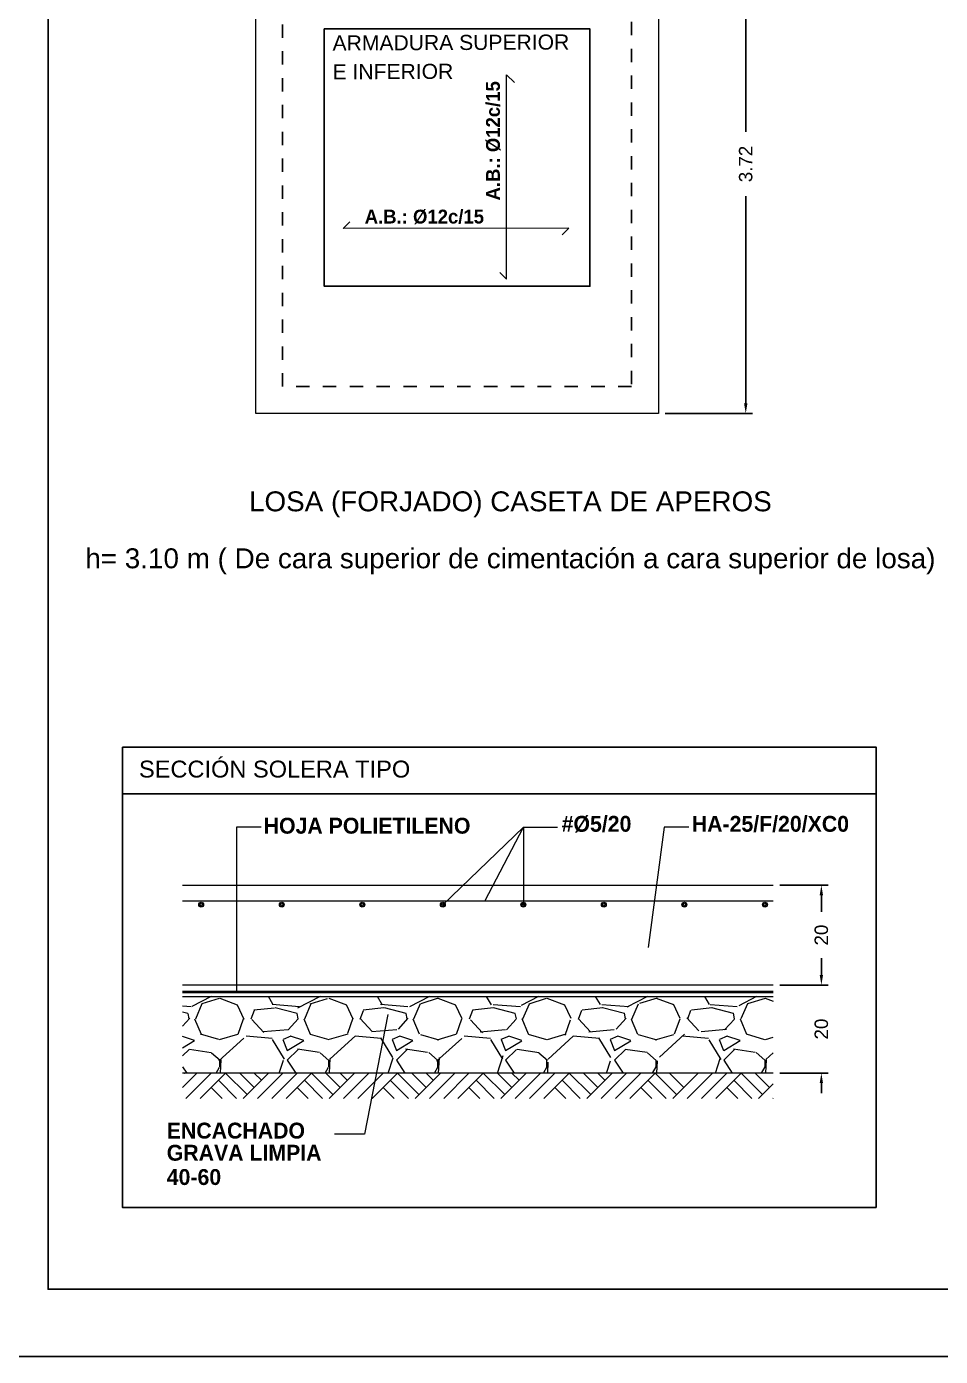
# Model space of a CAD drawing. Extents: x 2455 to 9764, y -806 to 181.
# Drawn here: x 4762.85 to 4769.65, y -667.98 to -658.07 of the extents above; entities that cross this region are included whole.
import ezdxf
from ezdxf.enums import TextEntityAlignment as Align

# ---------------------------------------------------------------- set-up
doc = ezdxf.new("R2010")
doc.units = 0
doc.header["$LTSCALE"] = 0.2
doc.header["$MEASUREMENT"] = 0
for name, pattern in [('CONTINUA', [0]), ('RAYITAS', [0.375, 0.25, -0.125]), ('TRAZO_Y_PUNTO', [1, 0.5, -0.25, 0, -0.25])]:
    doc.linetypes.add(name, pattern=pattern)
doc.layers.get('0').update_dxf_attribs({"linetype": 'CONTINUOUS'})
for name, color, linetype, lineweight in [('-e-textos', 2, 'CONTINUOUS', 9), ('defecto', 7, 'CONTINUOUS', 0), ('VIG_CARAS', 5, 'CONTINUOUS', 9)]:
    doc.layers.add(name, color=color, linetype=linetype, lineweight=lineweight)
doc.layers.add('01_cartela', color=6, linetype='CONTINUOUS', plot=False)
for name, color, linetype in [('01_cotas', 4, 'CONTINUOUS'), ('01_estructura', 5, 'CONTINUOUS'), ('01_textos', 7, 'CONTINUOUS'), ('02_ejes', 38, 'RAYITAS'), ('07-TEXTOS', 7, 'CONTINUOUS'), ('CALEFAC_NOTAS', 7, 'CONTINUOUS'), ('CYPECABECERA', 2, 'CONTINUOUS')]:
    doc.layers.add(name, color=color, linetype=linetype)
doc.styles.add('BERNARDO', font='GOTHICB.TTF')
doc.styles.add('Estilo1', font='swissel.ttf')
doc.styles.add('NIEVES2', font='sanss___.ttf')
doc.styles.add('ROMANS', font='romans')
doc.dimstyles.new('DECIMAL-50', dxfattribs={"dimtxt": 0.08, "dimasz": 0.15, "dimexe": 0.05, "dimexo": 0.05, "dimgap": 0.09, "dimtad": 0, "dimzin": 0, "dimdsep": 46, "dimtxsty": 'ROMANS', "dimblk": 'DOTSMALL', "dimcen": 0.09, "dimclrt": 7, "dimadec": 0, "dimazin": 0, "dimtfac": 1.38, "dimtix": 1, "dimtofl": 0, "dimtmove": 2, "dimatfit": 3, "dimldrblk": 'OBLIQUE', "dimfxl": 1, "dimtolj": 1, "dimtzin": 0, "dimarcsym": 0})

# ---------------------------------------------------------------- blocks, each defined once
blk = doc.blocks.new('*D1145')
at = {"layer": '01_cotas', "color": 0, "linetype": 'CONTINUA', "lineweight": -2, "transparency": 16777216}
for p, q in [((4767.603909743149, -657.2379533546555), (4768.254363018802, -657.2379533546555)), ((4767.603909743149, -660.9566554528374), (4768.254363018802, -660.9566554528374))]:
    blk.add_line(p, q, dxfattribs=at)
at = {"layer": '01_cotas', "color": 0, "lineweight": -2, "transparency": 16777216}
for p, q in [((4768.204363018802, -657.3129533546555), (4768.204363018802, -658.8582509892772)), ((4768.204363018802, -660.8816554528373), (4768.204363018802, -659.3363578182157))]:
    blk.add_line(p, q, dxfattribs=at)
at = {"layer": '01_cotas', "color": 0, "transparency": 16777216}
for points in [[(4768.191863018802, -657.3129533546555), (4768.216863018802, -657.3129533546555), (4768.204363018802, -657.2379533546555)], [(4768.191863018802, -660.8816554528373), (4768.216863018802, -660.8816554528373), (4768.204363018802, -660.9566554528374)]]:
    blk.add_solid(points, dxfattribs=at)
at = {"layer": '01_cotas', "color": 7, "transparency": 16777216, "insert": (4768.204363018802, -659.0973044037457), "char_height": 0.1, "attachment_point": 5, "rotation": 90, "style": 'Estilo1'}
blk.add_mtext('\\A1;3.72', dxfattribs=at)
blk = doc.blocks.new('*D1151')
at = {"layer": '01_cotas', "color": 0, "linetype": 'CONTINUA', "lineweight": -2, "transparency": 16777216}
for p, q in [((4768.458361208186, -664.4717351439926), (4768.817912946609, -664.4717351439926)), ((4768.458361208186, -665.2163572873505), (4768.817912946609, -665.2163572873505))]:
    blk.add_line(p, q, dxfattribs=at)
at = {"layer": '01_cotas', "color": 0, "lineweight": -2, "transparency": 16777216}
for p, q in [((4768.767912946609, -664.5467351439927), (4768.767912946609, -664.6712199817298)), ((4768.767912946609, -665.1413572873505), (4768.767912946609, -665.0168724496134))]:
    blk.add_line(p, q, dxfattribs=at)
at = {"layer": '01_cotas', "color": 0, "transparency": 16777216}
for points in [[(4768.755412946609, -664.5467351439927), (4768.780412946609, -664.5467351439927), (4768.767912946609, -664.4717351439926)], [(4768.755412946609, -665.1413572873505), (4768.780412946609, -665.1413572873505), (4768.767912946609, -665.2163572873505)]]:
    blk.add_solid(points, dxfattribs=at)
at = {"layer": '01_cotas', "color": 7, "transparency": 16777216, "insert": (4768.767912946609, -664.8440462156709), "char_height": 0.1, "attachment_point": 5, "rotation": 90, "style": 'Estilo1'}
blk.add_mtext('\\A1;20', dxfattribs=at)
blk = doc.blocks.new('*D1152')
at = {"layer": '01_cotas', "color": 0, "lineweight": -2, "transparency": 16777216}
for p, q in [((4768.767912946609, -665.1413572873505), (4768.767912946609, -665.0663572873506)), ((4768.767912946609, -665.9476885314616), (4768.767912946609, -666.0226885314615))]:
    blk.add_line(p, q, dxfattribs=at)
at = {"layer": '01_cotas', "color": 0, "linetype": 'CONTINUA', "lineweight": -2, "transparency": 16777216}
for p, q in [((4768.458361208186, -665.2163572873505), (4768.817912946609, -665.2163572873505)), ((4768.458361208186, -665.8726885314616), (4768.817912946609, -665.8726885314616))]:
    blk.add_line(p, q, dxfattribs=at)
at = {"layer": '01_cotas', "color": 0, "transparency": 16777216}
for points in [[(4768.755412946609, -665.1413572873505), (4768.780412946609, -665.1413572873505), (4768.767912946609, -665.2163572873505)], [(4768.755412946609, -665.9476885314616), (4768.780412946609, -665.9476885314616), (4768.767912946609, -665.8726885314616)]]:
    blk.add_solid(points, dxfattribs=at)
at = {"layer": '01_cotas', "color": 7, "transparency": 16777216, "insert": (4768.767912946609, -665.5445229094054), "char_height": 0.1, "attachment_point": 5, "rotation": 90, "style": 'Estilo1'}
blk.add_mtext('\\A1;20', dxfattribs=at)

msp = doc.modelspace()

# ---------------------------------------------------------------- hatches: boundary and pattern name
at = {"layer": '-e-textos'}
h = msp.add_hatch(dxfattribs=at)
h.set_pattern_fill('GRAVEL', color=8, scale=0.032)
h.set_pattern_definition([(228.0127875, (4755.924097502095, -589.0704089056285), (-6.502400000510659, -7.315199999546171), [0.1093508608, -10.8257547646608]), (184.969741, (4755.85094550208, -589.1516889057639), (9.753599996140963, 0.8128000463033356), [0.1876495103999989, -18.57729564592754]), (132.5104471, (4755.664001502099, -589.1679449058654), (8.128000003432797, -8.940799996878708), [0.1323140864, -13.099111294112]), (267.273689, (4755.347009502098, -589.3711449056449), (0.8128000017023121, 16.2559999999146), [0.1708814463999989, -16.91725997623602]), (292.83365418, (4755.338881502094, -589.5418329059662), (-4.064000000340291, 9.753599999857748), [0.1675627839999989, -16.58873847850994]), (357.2736889999999, (4755.403905502081, -589.6962649058136), (-16.2559999999146, 0.812800001702313), [0.1708814463999989, -16.91725997623602]), (37.69424047, (4755.5745935021, -589.7043929058643), (-10.56639999953149, -8.128000000608132), [0.2259819712, -22.37219690055905]), (72.25532837, (4755.753409502099, -589.5662169057462), (5.689600001529374, 17.88159999951323), [0.2133502464000001, -21.12168211260961]), (121.42956562, (4755.818433502087, -589.3630169059666), (-6.502400000922599, 10.56639999943233), [0.17146016, -16.97457462358784]), (175.2363583, (4755.729025502087, -589.2167129057975), (8.940799999871848, -0.812800001404562), [0.1957482495999989, -9.59165982399993]), (222.3974378, (4755.533953502102, -589.200456905696), (-9.753599999687893, -8.940800000340479), [0.2531449344, -25.06136720389664]), (138.81407483, (4756.151681502097, -589.3792729056956), (-5.689599999658723, 4.876800000396539), [0.0864014528, -8.553781063790082]), (171.4692344, (4756.086657502086, -589.3223769057126), (10.56640000028469, -1.62559999815595), [0.1643782336, -16.2734844790528]), (225, (4755.924097502095, -589.2979929059329), (-1.13686837721616e-16, -0.8128000000000766), [0.1149469888, -1.03452579469696]), (203.19859051, (4755.867201502088, -589.200456905696), (4.064000000110749, 1.625599999714987), [0.06190122239999948, -6.128199158046044]), (291.80140949, (4755.810305502083, -589.2248409058484), (-0.8128000001700788, 2.438399999943319), [0.08754099840000001, -4.2895209568]), (30.96375653, (4755.842817502099, -589.3061209056111), (2.438400000059643, 1.62559999991076), [0.1421822911999989, -4.597215408931166]), (161.56505118, (4755.964737502093, -589.2329689058992), (1.625600000042427, -0.8127999999148012), [0.1028118848, -2.46748739738496]), (16.389540334, (4755.338881502094, -589.2248409058484), (8.128000000000048, 2.438400000000078), [0.1440281599999999, -14.25882453521248]), (70.34617594, (4755.477057502096, -589.1842009059669), (-3.251200000297381, -8.940799999894532), [0.1208316608, -11.962309017024]), (293.19859051, (4755.964737502093, -589.0704089056285), (-1.625599999716244, 4.064000000113691), [0.123801631999999, -6.066298748446044]), (343.6104596700001, (4756.013505502095, -589.1842009059669), (-8.128000000170333, 2.438399999431315), [0.1440281599999989, -14.25882453521267]), (339.44395478, (4755.338881502094, -589.7287769056442), (-4.063999999999957, 1.625600000000067), [0.1388912639999989, -6.805674980193857]), (294.7751406, (4755.468929502092, -589.7775449059488), (-4.064000004837418, 8.940799997800722), [0.1163750784, -11.5211498818304]), (66.80140949, (4755.972865502097, -589.883208905864), (1.625599999744735, 4.064000000102177), [0.123801632, -6.06629874844608]), (17.35402464, (4756.021633502099, -589.7694169058981), (-10.56639999978977, -3.251200000682388), [0.1362504768, -13.488760313664]), (69.44395478, (4755.5745935021, -589.883208905864), (-1.625600000028308, -4.063999999988683), [0.069445632, -6.875120612193922]), (101.309932474, (4755.924097502095, -589.883208905864), (-0.812800000000128, 3.251200000000118), [0.041444672, -4.103038388648321]), (165.963756532, (4755.915969502091, -589.84256890561), (2.438399999999844, -0.8127999999999569), [0.167562784, -3.18369746850208]), (186.00900596, (4755.753409502099, -589.8019289057287), (8.127999999956918, 0.8128000004253931), [0.1552854399999989, -15.37323675626771]), (303.69006753, (4755.842817502099, -589.3792729056956), (-0.8128000001129501, 1.625599999943585), [0.1172236416, -2.8133684350976]), (353.15722659, (4755.907841502087, -589.4768089059326), (13.81760000008502, -1.625599999276606), [0.2046581632, -20.26112290080992]), (60.9453959, (4756.111041502098, -589.5011929057123), (-3.251200000089499, -5.689599999948882), [0.0836826368, -8.2846055417952]), (90, (4756.151681502097, -589.4280409056278), (-0.8128000000000001, 0.8128000000000001), [0.04876800000000001, -0.7640319999999999]), (120.25643716, (4755.737153502091, -589.7775449059488), (3.251199999602293, -5.689600000227135), [0.1129174272, -11.178861047424]), (48.01278749999999, (4755.680257502085, -589.6800089057119), (6.50240000053611, 7.315199999523266), [0.2187017216, -10.7164039038608]), (0, (4755.826561502091, -589.5174489058139), (0.8128000000000001, 0.8128000000000001), [0.211328, -0.601472]), (325.3048465, (4756.037889502084, -589.5174489058139), (8.12800000307889, -5.689599995601466), [0.1285150592, -12.7229813517248]), (254.0546040999999, (4756.143553502093, -589.5906009058984), (-0.8127999999432183, -3.251200000014319), [0.1183453056, -5.798928012407041]), (207.64597536, (4756.111041502098, -589.7043929058643), (-15.44320000056747, -8.127999998921842), [0.1926864319999989, -19.07598861534002]), (175.42607874, (4755.94035350208, -589.7938009056779), (-10.56639999999962, 0.8127999999998331), [0.2038494272, -20.1810708659968])])
h.paths.add_polyline_path([(4764.008377208192, -665.8726885314616), (4768.408361208186, -665.8726885314616), (4768.408361208186, -665.3013613454582), (4764.008377208192, -665.3013613454582)])

# ---------------------------------------------------------------- linework, layer by layer
for p, q in [((4764.409593611051, -664.0394672900024, -0.9600000000000395), (4764.409593611051, -665.2604539852175, 2.39999999999996)), ((4764.594802984854, -664.0394672900024, -0.9600000000000395), (4764.409593611051, -664.0394672900024, -0.9600000000000395)), ((4766.547469208183, -664.0394672900024, 2.39999999999996), (4765.947469208183, -664.6175234924588, 2.39999999999996)), ((4766.260852862665, -664.5917351442906, 2.39999999999996), (4766.547469208183, -664.0394672900024, 2.39999999999996)), ((4766.547469208183, -664.0394672900024, 2.39999999999996), (4766.801780591466, -664.0394672900024, 2.39999999999996)), ((4766.547469208183, -664.0394672900024, 2.39999999999996), (4766.547469208183, -664.6175234924588, 2.39999999999996)), ((4767.595567757639, -664.0394672900024, -0.9600000000000395), (4767.476802504578, -664.9372322063477, 4.799999999999961)), ((4767.779590614074, -664.0394672900024, -0.9600000000000395), (4767.595567757639, -664.0394672900024, -0.9600000000000395)), ((4764.008377208192, -664.4717351439926, 2.39999999999996), (4768.408361208186, -664.4717351439926, 2.39999999999996)), ((4768.408361208186, -665.2163572873505), (4764.008377208192, -665.2163572873505)), ((4764.008377208192, -665.2726885314617, 3.19999999999996), (4768.408361208186, -665.2726885314617, 3.19999999999996)), ((4768.408361208186, -665.8726885314616, 3.19999999999996), (4764.008377208192, -665.8726885314616, 3.19999999999996)), ((4764.115833208178, -665.8726885314616, 3.19999999999996), (4764.008377208192, -665.9801471981737, 3.19999999999996)), ((4764.222499874842, -665.8726885314616, 3.19999999999996), (4764.03391854151, -666.0612511980864, 3.19999999999996)), ((4764.329166541508, -665.8726885314616, 3.19999999999996), (4764.140585208175, -666.0612511980864, 3.19999999999996)), ((4764.329166541508, -665.8726885314616, 3.19999999999996), (4764.489166541517, -666.0326885312381, 3.19999999999996)), ((4764.435833208197, -665.8726885314616, 3.19999999999996), (4764.542499874861, -665.9793551981033, 3.19999999999996)), ((4764.649166541526, -665.8726885314616, 3.19999999999996), (4764.460585208194, -666.0612511980864, 3.19999999999996)), ((4764.542499874861, -665.8726885314616, 3.19999999999996), (4764.595833208182, -665.9260218645964, 3.19999999999996)), ((4764.755833208192, -665.8726885314616, 3.19999999999996), (4764.567251874859, -666.0612511980864, 3.19999999999996)), ((4764.862499874856, -665.8726885314616, 3.19999999999996), (4764.673918541524, -666.0612511980864, 3.19999999999996)), ((4764.969166541522, -665.8726885314616, 3.19999999999996), (4764.780585208189, -666.0612511980864, 3.19999999999996)), ((4764.969166541522, -665.8726885314616, 3.19999999999996), (4765.129166541507, -666.0326885312381, 3.19999999999996)), ((4765.075833208187, -665.8726885314616, 3.19999999999996), (4765.182499874852, -665.9793551981033, 3.19999999999996)), ((4765.289166541517, -665.8726885314616, 3.19999999999996), (4765.100585208184, -666.0612511980864, 3.19999999999996)), ((4765.182499874852, -665.8726885314616, 3.19999999999996), (4765.235833208196, -665.9260218645964, 3.19999999999996)), ((4765.395833208182, -665.8726885314616, 3.19999999999996), (4765.207251874849, -666.0612511980864, 3.19999999999996)), ((4765.502499874848, -665.8726885314616, 3.19999999999996), (4765.313918541515, -666.0612511980864, 3.19999999999996)), ((4765.609166541512, -665.8726885314616, 3.19999999999996), (4765.42058520818, -666.0612511980864, 3.19999999999996)), ((4765.609166541512, -665.8726885314616, 3.19999999999996), (4765.769166541521, -666.0326885312381, 3.19999999999996)), ((4765.715833208177, -665.8726885314616, 3.19999999999996), (4765.822499874843, -665.9793551981033, 3.19999999999996)), ((4765.929166541508, -665.8726885314616, 3.19999999999996), (4765.740585208175, -666.0612511980864, 3.19999999999996)), ((4765.822499874843, -665.8726885314616, 3.19999999999996), (4765.875833208187, -665.9260218645964, 3.19999999999996)), ((4766.035833208196, -665.8726885314616, 3.19999999999996), (4765.847251874863, -666.0612511980864, 3.19999999999996)), ((4766.142499874862, -665.8726885314616, 3.19999999999996), (4765.953918541529, -666.0612511980864, 3.19999999999996)), ((4766.249166541526, -665.8726885314616, 3.19999999999996), (4766.060585208194, -666.0612511980864, 3.19999999999996)), ((4766.249166541526, -665.8726885314616, 3.19999999999996), (4766.409166541513, -666.0326885312381, 3.19999999999996)), ((4766.355833208191, -665.8726885314616, 3.19999999999996), (4766.462499874857, -665.9793551981033, 3.19999999999996)), ((4766.569166541522, -665.8726885314616, 3.19999999999996), (4766.380585208189, -666.0612511980864, 3.19999999999996)), ((4766.462499874857, -665.8726885314616, 3.19999999999996), (4766.515833208177, -665.9260218645964, 3.19999999999996)), ((4766.675833208187, -665.8726885314616, 3.19999999999996), (4766.487251874854, -666.0612511980864, 3.19999999999996)), ((4766.782499874852, -665.8726885314616, 3.19999999999996), (4766.593918541519, -666.0612511980864, 3.19999999999996)), ((4766.889166541517, -665.8726885314616, 3.19999999999996), (4766.700585208185, -666.0612511980864, 3.19999999999996)), ((4766.889166541517, -665.8726885314616, 3.19999999999996), (4767.049166541527, -666.0326885312381, 3.19999999999996)), ((4766.995833208182, -665.8726885314616, 3.19999999999996), (4767.102499874847, -665.9793551981033, 3.19999999999996)), ((4767.209166541513, -665.8726885314616, 3.19999999999996), (4767.02058520818, -666.0612511980864, 3.19999999999996)), ((4767.102499874847, -665.8726885314616, 3.19999999999996), (4767.155833208191, -665.9260218645964, 3.19999999999996)), ((4767.315833208178, -665.8726885314616, 3.19999999999996), (4767.127251874845, -666.0612511980864, 3.19999999999996)), ((4767.422499874842, -665.8726885314616, 3.19999999999996), (4767.23391854151, -666.0612511980864, 3.19999999999996)), ((4767.529166541508, -665.8726885314616, 3.19999999999996), (4767.340585208175, -666.0612511980864, 3.19999999999996)), ((4767.529166541508, -665.8726885314616, 3.19999999999996), (4767.689166541517, -666.0326885312381, 3.19999999999996)), ((4767.635833208196, -665.8726885314616, 3.19999999999996), (4767.742499874861, -665.9793551981033, 3.19999999999996)), ((4767.849166541527, -665.8726885314616, 3.19999999999996), (4767.660585208194, -666.0612511980864, 3.19999999999996)), ((4767.955833208192, -665.8726885314616, 3.19999999999996), (4767.767251874859, -666.0612511980864, 3.19999999999996)), ((4768.062499874856, -665.8726885314616, 3.19999999999996), (4767.873918541524, -666.0612511980864, 3.19999999999996)), ((4768.169166541522, -665.8726885314616, 3.19999999999996), (4767.980585208189, -666.0612511980864, 3.19999999999996)), ((4768.169166541522, -665.8726885314616, 3.19999999999996), (4768.329166541508, -666.0326885312381, 3.19999999999996)), ((4768.275833208187, -665.8726885314616, 3.19999999999996), (4768.382499874852, -665.9793551981033, 3.19999999999996)), ((4764.222499874842, -665.9793551981033, 3.19999999999996), (4764.304377208187, -666.0612511980864, 3.19999999999996)), ((4764.275833208187, -665.9260218645964, 3.19999999999996), (4764.411043874853, -666.0612511980864, 3.19999999999996)), ((4764.862499874856, -665.9793551981033, 3.19999999999996), (4764.944377208179, -666.0612511980864, 3.19999999999996)), ((4764.915833208178, -665.9260218645964, 3.19999999999996), (4765.051043874843, -666.0612511980864, 3.19999999999996)), ((4765.502499874848, -665.9793551981033, 3.19999999999996), (4765.584377208193, -666.0612511980864, 3.19999999999996)), ((4765.555833208192, -665.9260218645964, 3.19999999999996), (4765.691043874857, -666.0612511980864, 3.19999999999996)), ((4766.142499874862, -665.9793551981033, 3.19999999999996), (4766.224377208183, -666.0612511980864, 3.19999999999996)), ((4766.195833208182, -665.9260218645964, 3.19999999999996), (4766.331043874848, -666.0612511980864, 3.19999999999996)), ((4766.782499874852, -665.9793551981033, 3.19999999999996), (4766.864377208197, -666.0612511980864, 3.19999999999996)), ((4766.835833208196, -665.9260218645964, 3.19999999999996), (4766.971043874862, -666.0612511980864, 3.19999999999996)), ((4767.422499874842, -665.9793551981033, 3.19999999999996), (4767.504377208187, -666.0612511980864, 3.19999999999996)), ((4767.475833208186, -665.9260218645964, 3.19999999999996), (4767.611043874853, -666.0612511980864, 3.19999999999996)), ((4768.062499874856, -665.9793551981033, 3.19999999999996), (4768.144377208178, -666.0612511980864, 3.19999999999996)), ((4768.115833208178, -665.9260218645964, 3.19999999999996), (4768.251043874843, -666.0612511980864, 3.19999999999996)), ((4768.408361208186, -665.9534858662221, 3.19999999999996), (4768.300585208184, -666.0612511980864, 3.19999999999996)), ((4768.408361208186, -666.0601419746461, 3.19999999999996), (4768.40725187485, -666.0612511980864, 3.19999999999996))]:
    msp.add_line(p, q, dxfattribs=at)
at = {"layer": '-e-textos', "color": 7}
msp.add_line((4768.408361208186, -664.5917351442906, 2.39999999999996), (4764.008377208192, -664.5917351442906, 2.39999999999996), dxfattribs=at)
at = {"layer": '-e-textos', "color": 8}
for p, q in [((4764.008377208192, -665.2623533345345), (4768.408361208186, -665.2623533345345)), ((4764.008377208192, -665.3013613454582), (4768.408361208186, -665.3013613454582))]:
    msp.add_line(p, q, dxfattribs=at)
at = {"layer": '-e-textos', "color": 4}
for p, q in [((4765.538719337505, -665.4364183310004, 2.39999999999996), (4765.364284864513, -666.328989417437, 2.39999999999996)), ((4765.364284864513, -666.328989417437, 2.39999999999996), (4765.140174948985, -666.328989417437, 2.39999999999996))]:
    msp.add_line(p, q, dxfattribs=at)
at = {"layer": '-e-textos', "color": 7}
for centre, radius in [((4764.147469208183, -664.6175234924588, 2.39999999999996), 0.018), ((4764.147469208183, -664.6175234924588, 2.39999999999996), 0.018), ((4764.147469208183, -664.6175234924588, 2.39999999999996), 0.01), ((4764.147469208183, -664.6175234924588, 2.39999999999996), 0.01), ((4764.747469208183, -664.6175234924588, 2.39999999999996), 0.018), ((4764.747469208183, -664.6175234924588, 2.39999999999996), 0.01), ((4765.347469208183, -664.6175234924588, 2.39999999999996), 0.018), ((4765.347469208183, -664.6175234924588, 2.39999999999996), 0.01), ((4765.947469208183, -664.6175234924588, 2.39999999999996), 0.018), ((4765.947469208183, -664.6175234924588, 2.39999999999996), 0.01), ((4766.547469208183, -664.6175234924588, 2.39999999999996), 0.018), ((4766.547469208183, -664.6175234924588, 2.39999999999996), 0.01), ((4767.147469208183, -664.6175234924588, 2.39999999999996), 0.018), ((4767.147469208183, -664.6175234924588, 2.39999999999996), 0.01), ((4767.747469208183, -664.6175234924588, 2.39999999999996), 0.018), ((4767.747469208183, -664.6175234924588, 2.39999999999996), 0.01), ((4768.347469208183, -664.6175234924588, 2.39999999999996), 0.018), ((4768.347469208183, -664.6175234924588, 2.39999999999996), 0.01)]:
    msp.add_circle(centre, radius, dxfattribs=at)
at = {"layer": '-e-textos'}
for centre in [(4764.147469208183, -664.6175234924588, 2.39999999999996), (4764.147469208183, -664.6175234924588, 2.39999999999996), (4764.747469208183, -664.6175234924588, 2.39999999999996), (4765.347469208183, -664.6175234924588, 2.39999999999996), (4765.947469208183, -664.6175234924588, 2.39999999999996), (4766.547469208183, -664.6175234924588, 2.39999999999996), (4767.147469208183, -664.6175234924588, 2.39999999999996), (4767.747469208183, -664.6175234924588, 2.39999999999996), (4768.347469208183, -664.6175234924588, 2.39999999999996)]:
    msp.add_circle(centre, 0.01601, dxfattribs=at)
at = {"layer": '01_cartela', "color": 3}
msp.add_lwpolyline([(4747.086841397637, -646.4491738108895), (4747.086841397637, -667.9841978233285), (4777.724829457884, -667.9841978233285), (4777.724829457884, -646.4491738108895)], close=True, dxfattribs=at)
at = {"layer": '02_ejes', "color": 120, "linetype": 'TRAZO_Y_PUNTO', "ltscale": 0.5, "elevation": 7.797488245929235e-07}
msp.add_lwpolyline([(4764.753489958322, -657.4379533546555), (4767.353909743149, -657.4379533546555), (4767.353909743149, -660.7566554528373), (4764.753489958322, -660.7566554528373)], close=True, dxfattribs=at)
at = {"layer": 'CALEFAC_NOTAS', "color": 7, "elevation": 7.797488245929235e-07}
msp.add_lwpolyline([(4765.064106253733, -658.0905513680166), (4767.043293447737, -658.0905513680166), (4767.043293447737, -660.0081673684646), (4765.064106253733, -660.0081673684646)], close=True, dxfattribs=at)
at = {"layer": 'CYPECABECERA', "color": 7, "linetype": 'Continuous'}
msp.add_line((4763.560796974792, -663.7918165911194), (4769.175933235586, -663.7918165911194), dxfattribs=at)
for points in [[(4777.224829457884, -662.6579857957768), (4777.224829457884, -646.9491738108895), (4763.006007881504, -646.9491738108895), (4763.006007881504, -667.4841978233285), (4770.053883493469, -667.4841978233285), (4770.053883493469, -662.6579857957768)], [(4763.560796974792, -663.4424080830272), (4769.175933235586, -663.4424080830272), (4769.175933235586, -666.8733811790698), (4763.560796974792, -666.8733811790698)]]:
    msp.add_lwpolyline(points, close=True, dxfattribs=at)
at = {"layer": 'defecto', "color": 1}
for p, q in [((4766.480867913167, -658.4910263867563, 7.797488245929235e-07), (4766.422043393489, -658.4322018670795, 7.797488245929235e-07)), ((4766.422043393489, -659.9564200255718, 7.797488245929235e-07), (4766.422043393489, -658.4322018670795, 7.797488245929235e-07)), ((4765.206081961941, -659.5775508146679, 7.797488245929235e-07), (4765.255715937584, -659.5279168390256, 7.797488245929235e-07)), ((4766.886261435034, -659.5745264431049, 7.797488245929235e-07), (4765.206081961941, -659.5775508146679, 7.797488245929235e-07)), ((4766.836627459391, -659.6241604187472, 7.797488245929235e-07), (4766.886261435034, -659.574526443105, 7.797488245929235e-07)), ((4766.422043393489, -659.9564200255718, 7.797488245929235e-07), (4766.372409417847, -659.9067860499295, 7.797488245929235e-07))]:
    msp.add_line(p, q, dxfattribs=at)
at = {"layer": 'VIG_CARAS', "elevation": 7.797488245929235e-07}
msp.add_lwpolyline([(4764.553489958322, -657.2379533546555), (4767.553909743148, -657.2379533546555), (4767.553909743148, -660.9566554528374), (4764.553489958322, -660.9566554528374)], close=True, dxfattribs=at)

# ---------------------------------------------------------------- texts
at = {"color": 7, "linetype": 'Continuous', "style": 'Estilo1'}
msp.add_text('SECCIÓN SOLERA TIPO', height=0.1257795, dxfattribs=at).set_placement((4763.683734595409, -663.6697026137467))
at = {"layer": '01_estructura', "color": 5, "style": 'NIEVES2'}
for s, p in [('LOSA (FORJADO) CASETA DE APEROS', (4766.450932193612, -661.6115237609813, 7.797488245929235e-07)), ('h= 3.10 m ( De cara superior de cimentación a cara superior de losa)', (4766.450932193612, -662.0361155599169, 7.797488245929235e-07))]:
    msp.add_text(s, height=0.1484665387138152, dxfattribs=at).set_placement(p, align=Align.MIDDLE_CENTER)
at = {"layer": '01_textos', "style": 'NIEVES2'}
for s, p in [('ARMADURA SUPERIOR', (4765.126271070171, -658.2518784537465, 7.797488245929235e-07)), ('E INFERIOR', (4765.126271070171, -658.4665251559891, 7.797488245929235e-07))]:
    msp.add_text(s, height=0.1125, rotation=0.2485746905147707, dxfattribs=at).set_placement(p)
at = {"layer": '07-TEXTOS', "color": 5, "style": 'BERNARDO'}
for s, p in [('HOJA POLIETILENO', (4764.612697483952, -664.0881754871043, 2.39999999999996)), ('#%%C5/20', (4766.832739714373, -664.0742290898743, 2.39999999999996)), ('HA-25/F/20/XC0', (4767.802537843891, -664.0744144703779, -3.360000000000039)), ('ENCACHADO', (4763.890663184438, -666.3606253891769, 2.39999999999996)), ('GRAVA LIMPIA', (4763.890663184438, -666.5256124952425, 2.39999999999996)), ('40-60 ', (4763.890663184438, -666.7066514638093, 2.39999999999996))]:
    msp.add_text(s, height=0.1185072458221981, dxfattribs=at).set_placement(p)
at = {"layer": 'VIG_CARAS', "style": 'BERNARDO'}
msp.add_text('A.B.: %%C12c/15', height=0.1031017629957086, rotation=90, dxfattribs=at).set_placement((4766.372668393488, -659.3690503252627, 7.797488245929235e-07))
msp.add_text('A.B.: %%C12c/15', height=0.1031017629957086, dxfattribs=at).set_placement((4765.365447251873, -659.5408838402846, 7.797488245929235e-07))

# ---------------------------------------------------------------- dimensions: what is measured, and where the dimension line sits
at = {"layer": '01_cotas'}
dim = msp.add_linear_dim(base=(4768.204363018802, -660.9566554528374), p1=(4767.553909743148, -657.2379533546555, 7.797488245929235e-07), p2=(4767.553909743148, -660.9566554528374, 7.797488245929235e-07), angle=90, dimstyle='DECIMAL-50', override={"dimtxt": 0.1, "dimasz": 0.075, "dimtxsty": 'Estilo1', "dimsah": 1, "dimfxl": 0.09, "dimarcsym": 2}, dxfattribs=at)
dim.commit()
dim.dimension.update_dxf_attribs({"geometry": '*D1145', "text_midpoint": (4768.204363018802, -659.0973044037457)})
for base, p1, p2, picture, middle in [((4768.767912946609, -665.2163572873505), (4768.408361208186, -664.4717351439926, 2.39999999999996), (4768.408361208186, -665.2163572873505), '*D1151', (4768.767912946609, -664.8440462156709)), ((4768.767912946609, -665.8726885314616), (4768.408361208186, -665.2163572873505), (4768.408361208186, -665.8726885314616, 3.19999999999996), '*D1152', (4768.767912946609, -665.5445229094054))]:
    dim = msp.add_linear_dim(base=base, p1=p1, p2=p2, angle=90, text='20', dimstyle='DECIMAL-50', override={"dimtxt": 0.1, "dimasz": 0.075, "dimtxsty": 'Estilo1', "dimsah": 1, "dimfxl": 0.09, "dimarcsym": 2}, dxfattribs=at)
    dim.commit()
    dim.dimension.update_dxf_attribs({"geometry": picture, "text_midpoint": middle})

doc.saveas('drawing.dxf')
